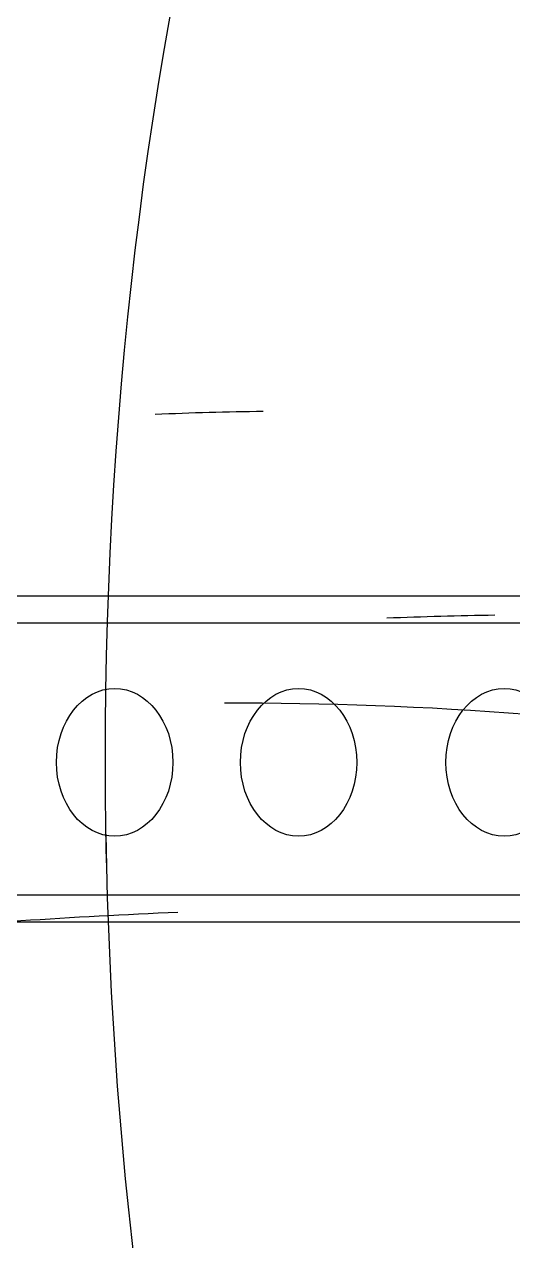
# Model space of a CAD drawing. Extents: x 3172 to 33391, y 13916 to 34175.
# Drawn here: x 27154.7 to 27343.2, y 25473.8 to 25943.6 of the extents above; entities that cross this region are included whole.
import ezdxf

# ---------------------------------------------------------------- set-up
doc = ezdxf.new("R2010")
doc.units = 0
doc.layers.get('0').update_dxf_attribs({"linetype": 'CONTINUOUS'})

# ---------------------------------------------------------------- blocks, each defined once
blk = doc.blocks.new('A$C32E301E7')
at = {"color": 4}
for points in [[(445.05, 2577.6), (432.57, 2584.06), (420, 2590.27), (407.34, 2596.21)], [(341.98, 2506.42), (329.5, 2512.87), (316.93, 2519.09), (304.27, 2525.02)], [(390.25, 2436.02), (319.54, 2467.34), (246.14, 2493.2), (171.06, 2504.62)], [(492.57, 2257.72), (457.35, 2278.85), (421.42, 2298.95), (384.69, 2317.94)]]:
    blk.add_open_spline(points, degree=3, dxfattribs=at)
blk = doc.blocks.new('A$C1E5E7F32')
at = {"rotation": 38.48379099373999}
blk.add_blockref('A$C32E301E7', (-1546.99, -1286.46), dxfattribs=at)

msp = doc.modelspace()

# ---------------------------------------------------------------- linework, layer by layer
at = {"color": 7}
for p, q in [((27398.81824, 25722.78332), (27076.94153, 25722.78332)), ((27391.07399, 25712.28332), (27076.91606, 25712.28332)), ((27436.57119, 25607.28332), (27122.30869, 25607.28332)), ((27446.25146, 25596.78332), (27123.05273, 25596.78332))]:
    msp.add_line(p, q, dxfattribs=at)
for centre, major_axis, ratio, start_param, end_param in [((27566.09335, 25659.78332), (0, 816.66667), 0.714285714, 0.527635482, 1.240606412), ((27594.09335, 25659.78332), (0, 846.432), 0.631403545, 0.597044395, 1.286529372), ((27664.09335, 25659.78332), (0, 899.7151), 0.531573909, 0.679281883, 1.615334882), ((27664.09335, 25659.78332), (0, 899.7151), 0.531573909, 1.603067059, 2.462310771), ((27594.09335, 25659.78332), (0, 846.432), 0.631403545, 1.756919457, 2.544548258)]:
    msp.add_ellipse(centre, major_axis=major_axis, ratio=ratio, start_param=start_param, end_param=end_param, dxfattribs=at)
for centre in [(27189.55807, 25658.55176), (27260.5771, 25658.55176), (27339.95142, 25658.55176)]:
    msp.add_ellipse(centre, major_axis=(0, 28.52456), ratio=0.788234916, dxfattribs=at)

# ---------------------------------------------------------------- block references
at = {"xscale": -1.05, "yscale": 0.7, "zscale": 1.05, "rotation": 11.30288417721299}
msp.add_blockref('A$C1E5E7F32', (25367.59423, 24495.1159), dxfattribs=at)

doc.saveas('drawing.dxf')
